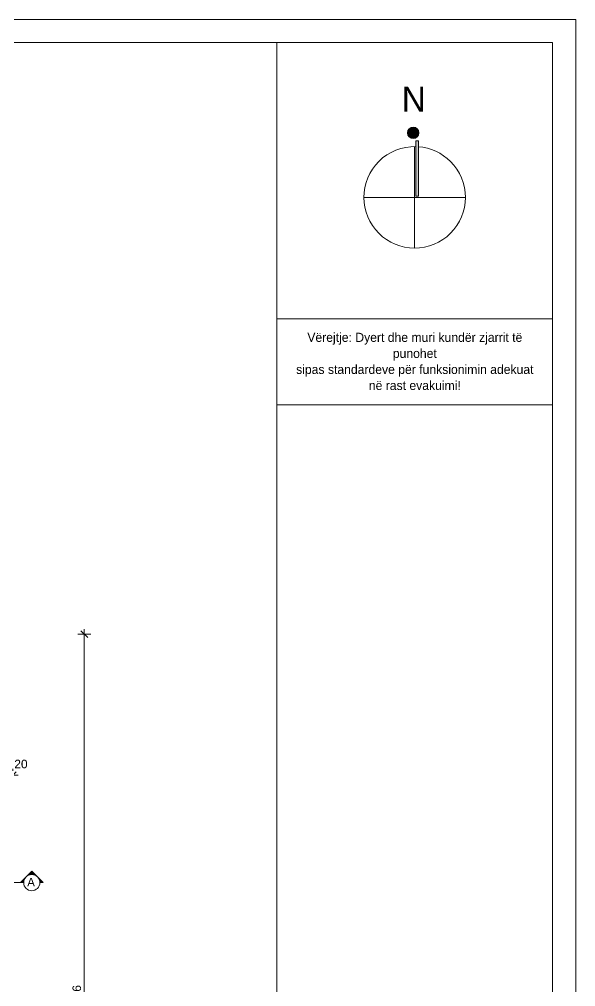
# Model space of a CAD drawing. Header units: millimetres. Extents: x 103307 to 160698, y 10268 to 50848.
# Drawn here: x 149020 to 160698, y 30558 to 50848 of the extents above; entities that cross this region are included whole.
import ezdxf

# ---------------------------------------------------------------- set-up
doc = ezdxf.new("R2010")
doc.units = ezdxf.units.MM
doc.header["$MEASUREMENT"] = 0
doc.linetypes.add('Dot & Dashed', pattern=[402.166657, 190.5, -105.833333, 0, -105.833324])
doc.layers.add('02. Tabela Projekti zbatues_Pen_No__1', color=7, linetype='Continuous', lineweight=5)
doc.layers.add('02. Tabela Projekti zbatues_Pen_No__15', color=214, linetype='Continuous', lineweight=5)
for name, color, linetype, lineweight, true_color in [('02. Tabela Projekti zbatues_Pen_No__168', 7, 'Continuous', 5, 0xfe847a), ('02. Tabela Projekti zbatues_Pen_No__61', 7, 'Continuous', 5, 0x6a6a6a), ('A - Dimenzionimi_Pen_No__61', 7, 'Continuous', 5, 0x6a6a6a), ('A - Dimenzionimi_Pen_No__81', 7, 'Continuous', 5, 0x6a6a6a), ('Marker - Section_Pen_No__48', 7, 'Continuous', 5, 0xa80f02), ('Marker - Section_Pen_No__8', 7, 'Continuous', 20, 0xa80f02)]:
    doc.layers.add(name, color=color, linetype=linetype, lineweight=lineweight, true_color=true_color)
doc.layers.add('A - Dimenzionimi', color=7, linetype='Continuous')
doc.layers.add('Marker - Section', color=7, linetype='Continuous')
doc.styles.add('GENERATED_STYLE_1', font='')
doc.styles.add('GENERATED_STYLE_2', font='')
doc.styles.get('GENERATED_STYLE_1').set_extended_font_data('Century Gothic')
doc.styles.get('GENERATED_STYLE_2').set_extended_font_data('Arial')
doc.dimstyles.new('GENERATED_STYLE__1', dxfattribs={"dimtxt": 180, "dimasz": 136.8, "dimexe": 0.18, "dimexo": 100000, "dimgap": 0, "dimtad": 1, "dimdec": 0, "dimlfac": 0.1, "dimzin": 0, "dimdsep": 46, "dimtxsty": 'GENERATED_STYLE_2', "dimblk": 'ARROWHEAD_6', "dimblk1": 'ARROWHEAD_6', "dimblk2": 'ARROWHEAD_6', "dimcen": 0.09, "dimclrd": 256, "dimclre": 256, "dimclrt": 256, "dimadec": 0, "dimazin": 0, "dimtfac": 1, "dimtdec": 4, "dimtmove": 0, "dimatfit": 3, "dimfxl": 0, "dimtolj": 1, "dimtzin": 0, "dimarcsym": 0})
doc.dimstyles.new('GENERATED_STYLE__2', dxfattribs={"dimtxt": 180, "dimasz": 136.8, "dimexe": 0.18, "dimexo": 100000, "dimgap": 0, "dimtad": 1, "dimtih": 1, "dimtoh": 1, "dimdec": 0, "dimlfac": 0.1, "dimzin": 0, "dimdsep": 46, "dimtxsty": 'GENERATED_STYLE_2', "dimblk": 'ARROWHEAD_6', "dimblk1": 'ARROWHEAD_6', "dimblk2": 'ARROWHEAD_6', "dimcen": 0.09, "dimclrd": 256, "dimclre": 256, "dimclrt": 256, "dimadec": 0, "dimazin": 0, "dimtfac": 1, "dimtdec": 4, "dimtmove": 2, "dimatfit": 3, "dimfxl": 0, "dimtolj": 1, "dimtzin": 0, "dimarcsym": 0})

# ---------------------------------------------------------------- blocks, each defined once
blk = doc.blocks.new('*D69', base_point=(1146984, 83970))
at = {"layer": 'A - Dimenzionimi_Pen_No__81', "color": 251, "linetype": 'Continuous', "lineweight": 5, "true_color": 0x6a6a6a}
for p, q in [((150519, 37951), (150249, 37951)), ((150456, 37879), (150312, 38023)), ((150384, 37951), (150384, 38059)), ((150384, 22589), (150384, 37951)), ((150519, 22589), (150249, 22589)), ((150312, 22661), (150456, 22517)), ((150384, 22481), (150384, 22589))]:
    blk.add_line(p, q, dxfattribs=at)
at = {"layer": 'A - Dimenzionimi_Pen_No__61', "color": 251, "lineweight": 5, "true_color": 0x6a6a6a, "insert": (150348, 29962), "char_height": 180, "attachment_point": 7, "rotation": 90, "style": 'GENERATED_STYLE_2'}
blk.add_mtext('\\A1;{\\pql;\\fArial|b0|i0|c0|p34;1,536}', dxfattribs=at)
blk = doc.blocks.new('ARROWHEAD_6')
at = {"color": 0, "linetype": 'Continuous', "lineweight": 0}
for p, q in [((0, 0), (-1, 0)), ((-0.5, -0.5), (0.5, 0.5))]:
    blk.add_line(p, q, dxfattribs=at)
blk = doc.blocks.new('*D75', base_point=(1146984, 83970))
at = {"layer": 'A - Dimenzionimi_Pen_No__81', "color": 251, "linetype": 'Continuous', "lineweight": 5, "true_color": 0x6a6a6a}
for p, q in [((148684, 34856), (148684, 35126)), ((148884, 34856), (148884, 35126)), ((148562, 34919), (148706, 35063)), ((148756, 35063), (148612, 34919)), ((148684, 34991), (148884, 34991)), ((148812, 34919), (148956, 35063)), ((148884, 34991), (148992, 34991))]:
    blk.add_line(p, q, dxfattribs=at)
at = {"layer": 'A - Dimenzionimi_Pen_No__61', "color": 251, "lineweight": 5, "true_color": 0x6a6a6a, "insert": (148914, 35136), "char_height": 180, "attachment_point": 7, "style": 'GENERATED_STYLE_2'}
blk.add_mtext('\\A1;{\\pql;\\fArial|b0|i0|c0|p34;20}', dxfattribs=at)
blk = doc.blocks.new('Cutting Plane_2', base_point=(111263, 32741))
at = {"layer": 'Marker - Section_Pen_No__48', "linetype": 'Continuous', "lineweight": 5, "true_color": 0xa80f02}
for points in [[(149401, 32861), (149281, 32981), (149161, 32861, -0.414214)], [(149041, 32741), (149111, 32741, -0.198912), (149161, 32861)], [(149521, 32741), (149401, 32861, -0.198912), (149451, 32741)]]:
    blk.add_hatch(color=14, dxfattribs=at).paths.add_polyline_path(points)
at = {"layer": 'Marker - Section_Pen_No__48', "color": 14, "linetype": 'Continuous', "lineweight": 5, "true_color": 0xa80f02, "flags": 128}
for points in [[(149401, 32861, 0.414214), (149161, 32861), (149281, 32981)], [(149041, 32741), (149111, 32741, -0.198912), (149161, 32861)], [(149521, 32741), (149451, 32741, 0.198912), (149401, 32861)]]:
    blk.add_lwpolyline(points, format="xyb", close=True, dxfattribs=at)
at = {"layer": 'Marker - Section_Pen_No__48', "color": 14, "linetype": 'Continuous', "lineweight": 5, "true_color": 0xa80f02}
blk.add_circle((149281, 32741), 170, dxfattribs=at)
at = {"layer": 'Marker - Section_Pen_No__8', "color": 14, "linetype": 'Dot & Dashed', "lineweight": 20, "true_color": 0xa80f02}
blk.add_line((111503, 32741), (149041, 32741), dxfattribs=at)
at = {"layer": 'Marker - Section_Pen_No__48', "color": 14, "lineweight": 5, "true_color": 0xa80f02, "insert": (149185, 32661), "char_height": 180, "attachment_point": 7, "style": 'GENERATED_STYLE_1'}
blk.add_mtext('\\A1;{\\pql;\\pt0;\\fCentury Gothic|b0|i0|c0|p34;A}', dxfattribs=at)

msp = doc.modelspace()

# ---------------------------------------------------------------- hatches: boundary and pattern name
at = {"layer": '02. Tabela Projekti zbatues_Pen_No__1', "linetype": 'Continuous', "lineweight": 5}
for points in [[(157373.8, 48382.9), (157400.1, 48422.1), (157409, 48468), (157400.2, 48514.5), (157374.1, 48553.7), (157335, 48579.8), (157288.5, 48588.6), (157242.6, 48579.7), (157203.4, 48553.4), (157177.1, 48514.2), (157168.2, 48468.3), (157177.4, 48422.2), (157203.5, 48383.1), (157242.6, 48357), (157288.7, 48347.7), (157334.6, 48356.6)], [(157346.3, 47142.4), (157398.6, 47142.5), (157398.7, 48299.9), (157346.5, 48299.8)]]:
    msp.add_hatch(color=7, dxfattribs=at).paths.add_polyline_path(points)

# ---------------------------------------------------------------- linework, layer by layer
at = {"layer": '02. Tabela Projekti zbatues_Pen_No__1', "color": 7, "linetype": 'Continuous', "lineweight": 5}
for points in [[(103306.9, 50848.3), (160698.4, 50848.3), (160698.4, 10268.4), (103306.9, 10268.4)], [(160215.3, 10751.5), (105722.4, 10751.5), (105722.4, 50365.2), (160215.3, 50365.2)]]:
    msp.add_lwpolyline(points, close=True, dxfattribs=at)
for points in [[(157177.1, 48514.2), (157168.2, 48468.3)], [(157203.4, 48553.4), (157177.1, 48514.2)], [(157242.6, 48579.7), (157203.4, 48553.4)], [(157288.5, 48588.6), (157242.6, 48579.7)], [(157335, 48579.8), (157288.5, 48588.6)], [(157374.1, 48553.7), (157335, 48579.8)], [(157400.2, 48514.5), (157374.1, 48553.7)], [(157409, 48468), (157400.2, 48514.5)], [(157168.2, 48468.3), (157177.4, 48422.2)], [(157177.4, 48422.2), (157203.5, 48383.1)], [(157346.3, 47142.4), (157346.5, 48299.8)], [(157373.8, 48382.9), (157400.1, 48422.1)], [(157398.7, 48299.9), (157398.6, 47142.5)], [(157400.1, 48422.1), (157409, 48468)], [(157398.6, 47142.5), (157346.3, 47142.4)]]:
    msp.add_lwpolyline(points, dxfattribs=at)
at = {"layer": '02. Tabela Projekti zbatues_Pen_No__15', "color": 214, "linetype": 'Continuous', "lineweight": 5}
for points in [[(157203.5, 48383.1), (157242.6, 48357)], [(157242.6, 48357), (157288.7, 48347.7)], [(157288.7, 48347.7), (157334.6, 48356.6)], [(157334.6, 48356.6), (157373.8, 48382.9)], [(157346.5, 48299.8), (157398.7, 48299.9)]]:
    msp.add_lwpolyline(points, dxfattribs=at)
at = {"layer": '02. Tabela Projekti zbatues_Pen_No__61', "color": 251, "linetype": 'Continuous', "lineweight": 5, "true_color": 0x6a6a6a}
for points in [[(154428, 18030.8), (154428, 50365.2)], [(154428, 47637.3), (154428, 50096.9)], [(157317.6, 48178.8), (157317.3, 46048.3)], [(158382.7, 47113.3), (156252.2, 47113.8)], [(154428, 44569.6), (160215.3, 44569.6)], [(160215.3, 42759), (154428, 42759)]]:
    msp.add_lwpolyline(points, dxfattribs=at)
msp.add_lwpolyline([(157398.6, 48175.6, -0.1794544), (158070.8, 47866.6, -0.4142136), (158070.8, 46360.4, -0.4142136), (156564.1, 46360.5, -0.4142136), (156564.6, 47867.2, -0.2058439), (157346.6, 48178.4)], format="xyb", dxfattribs=at)

# ---------------------------------------------------------------- block references
at = {"layer": 'Marker - Section', "color": 14, "lineweight": 20, "true_color": 0xa80f02}
msp.add_blockref('Cutting Plane_2', (111263.1, 32740.7), dxfattribs=at)

# ---------------------------------------------------------------- texts
at = {"layer": '02. Tabela Projekti zbatues_Pen_No__1', "color": 7, "linetype": 'Continuous', "lineweight": 5, "insert": (157047.8, 48913.9), "char_height": 520.859, "attachment_point": 7, "rotation": 359.9892, "style": 'GENERATED_STYLE_1'}
msp.add_mtext('\\A1;{\\pql;\\fCentury Gothic|b0|i0|c0|p34;N}', dxfattribs=at)
at = {"layer": '02. Tabela Projekti zbatues_Pen_No__168', "color": 11, "linetype": 'Continuous', "lineweight": 5, "true_color": 0xfe847a, "insert": (157321.7, 43071.3), "char_height": 190.981, "attachment_point": 8, "line_spacing_factor": 1.055753, "style": 'GENERATED_STYLE_1'}
msp.add_mtext('\\A1;{\\pqc;\\fCentury Gothic|b0|i0|c0|p34;Vërejtje: Dyert dhe muri kundër zjarrit të\\P\\pqc;\\fCentury Gothic|b0|i0|c0|p34;punohet\\P\\pqc;\\fCentury Gothic|b0|i0|c0|p34;sipas standardeve për funksionimin adekuat \\P\\pqc;\\fCentury Gothic|b0|i0|c0|p34;në rast evakuimi!}', dxfattribs=at)

# ---------------------------------------------------------------- dimensions: what is measured, and where the dimension line sits
at = {"layer": 'A - Dimenzionimi', "color": 251, "linetype": 'Continuous', "lineweight": 5, "true_color": 0x6a6a6a}
dim = msp.add_linear_dim(base=(150384.4, 37950.9), p1=(148866.6, 22588.5), p2=(148884.4, 37950.9), angle=90, dimstyle='GENERATED_STYLE__1', dxfattribs=at)
dim.commit()
dim.dimension.update_dxf_attribs({"geometry": '*D69', "text_midpoint": (150258.4, 30264.4), "dimtype": 160, "text_rotation": 90})
dim = msp.add_linear_dim(base=(148884.4, 34991.2), p1=(148684.1, 34994.8), p2=(148884.4, 34994.5), dimstyle='GENERATED_STYLE__2', dxfattribs=at)
dim.commit()
dim.dimension.update_dxf_attribs({"geometry": '*D75', "text_midpoint": (149051.6, 35225.5), "dimtype": 160})

doc.saveas('drawing.dxf')
